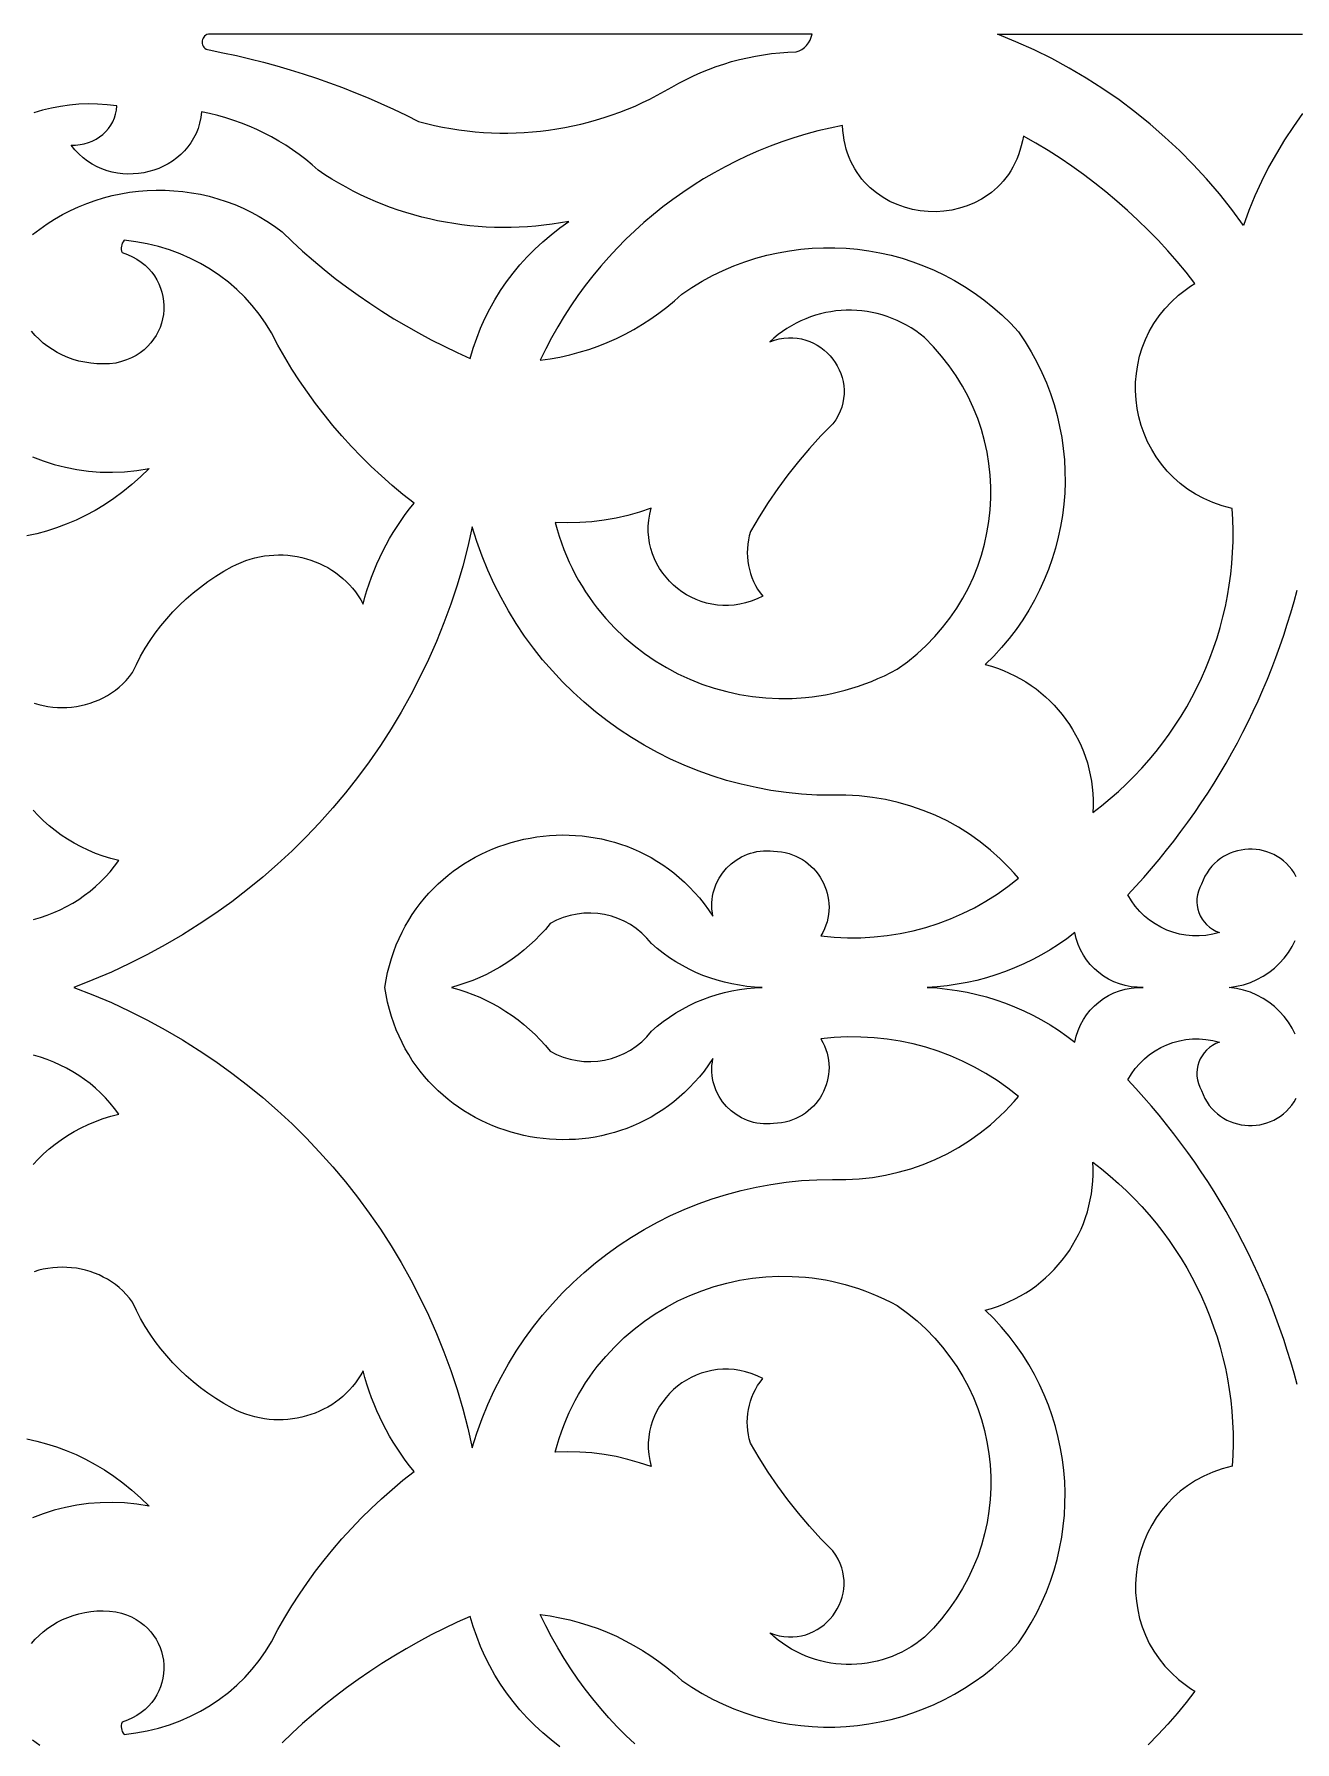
# Model space of a CAD drawing. Extents: x -350 to 350, y -250 to 250.
# Drawn here: x -193.1 to -140.2, y -181.7 to -110 of the extents above; entities that cross this region are included whole.
import ezdxf

# ---------------------------------------------------------------- set-up
doc = ezdxf.new("R2010")
doc.units = 0
doc.layers.add('BITMAP_LAYER', color=18, linetype='CONTINUOUS')

msp = doc.modelspace()

# ---------------------------------------------------------------- linework, layer by layer
at = {"layer": 'BITMAP_LAYER'}
for points in [[(-185.834, -110), (-185.895, -110.017), (-185.948, -110.045), (-185.994, -110.081), (-186.031, -110.124), (-186.061, -110.172), (-186.082, -110.225), (-186.094, -110.281), (-186.098, -110.338), (-186.093, -110.394), (-186.079, -110.449), (-186.056, -110.501), (-186.023, -110.549), (-185.982, -110.59), (-185.931, -110.624), (-185.87, -110.649), (-185.799, -110.664), (-185.227, -110.778), (-184.658, -110.901), (-184.091, -111.034), (-183.527, -111.177), (-182.966, -111.331), (-182.408, -111.494), (-181.853, -111.667), (-181.301, -111.85), (-180.752, -112.043), (-180.208, -112.245), (-179.666, -112.457), (-179.129, -112.679), (-178.596, -112.91), (-178.066, -113.151), (-177.541, -113.402), (-177.02, -113.662), (-176.683, -113.75), (-176.344, -113.83), (-176.004, -113.9), (-175.663, -113.962), (-175.321, -114.016), (-174.979, -114.06), (-174.636, -114.096), (-174.292, -114.123), (-173.949, -114.141), (-173.606, -114.151), (-173.262, -114.152), (-172.92, -114.145), (-172.577, -114.129), (-172.236, -114.104), (-171.895, -114.071), (-171.555, -114.029), (-171.216, -113.979), (-170.879, -113.921), (-170.543, -113.854), (-170.209, -113.778), (-169.877, -113.694), (-169.546, -113.602), (-169.218, -113.501), (-168.892, -113.392), (-168.569, -113.275), (-168.248, -113.15), (-167.93, -113.016), (-167.615, -112.874), (-167.304, -112.724), (-166.995, -112.565), (-166.69, -112.399), (-166.389, -112.224), (-166.089, -112.055), (-165.785, -111.897), (-165.476, -111.748), (-165.163, -111.609), (-164.846, -111.48), (-164.525, -111.361), (-164.201, -111.253), (-163.874, -111.154), (-163.544, -111.066), (-163.211, -110.988), (-162.876, -110.92), (-162.538, -110.863), (-162.199, -110.817), (-161.858, -110.781), (-161.515, -110.756), (-161.171, -110.741), (-161.044, -110.698), (-160.927, -110.637), (-160.82, -110.56), (-160.726, -110.47), (-160.646, -110.367), (-160.58, -110.254), (-160.532, -110.132), (-160.501, -110.002)], [(-148.719, -142.663), (-148.348, -142.378), (-147.988, -142.081), (-147.639, -141.775), (-147.301, -141.459), (-146.974, -141.134), (-146.658, -140.8), (-146.354, -140.456), (-146.061, -140.105), (-145.78, -139.745), (-145.511, -139.377), (-145.254, -139.002), (-145.008, -138.619), (-144.776, -138.229), (-144.555, -137.833), (-144.347, -137.43), (-144.152, -137.021), (-143.97, -136.607), (-143.8, -136.186), (-143.644, -135.761), (-143.501, -135.331), (-143.371, -134.896), (-143.255, -134.457), (-143.152, -134.015), (-143.063, -133.568), (-142.988, -133.118), (-142.928, -132.665), (-142.881, -132.21), (-142.849, -131.751), (-142.831, -131.291), (-142.828, -130.829), (-142.84, -130.366), (-142.866, -129.901), (-143.077, -129.849), (-143.283, -129.79), (-143.483, -129.725), (-143.679, -129.652), (-144.053, -129.488), (-144.405, -129.3), (-144.736, -129.089), (-145.045, -128.856), (-145.331, -128.604), (-145.594, -128.333), (-145.834, -128.046), (-146.051, -127.744), (-146.245, -127.429), (-146.415, -127.101), (-146.561, -126.763), (-146.683, -126.417), (-146.78, -126.063), (-146.852, -125.703), (-146.899, -125.34), (-146.921, -124.974), (-146.918, -124.607), (-146.888, -124.24), (-146.833, -123.876), (-146.751, -123.516), (-146.642, -123.161), (-146.507, -122.813), (-146.345, -122.473), (-146.155, -122.143), (-145.937, -121.825), (-145.692, -121.52), (-145.419, -121.23), (-145.117, -120.957), (-144.955, -120.826), (-144.786, -120.701), (-144.61, -120.58), (-144.427, -120.464), (-144.798, -119.994), (-145.18, -119.535), (-145.574, -119.086), (-145.979, -118.647), (-146.395, -118.219), (-146.822, -117.802), (-147.259, -117.396), (-147.707, -117.002), (-148.165, -116.619), (-148.632, -116.248), (-149.109, -115.888), (-149.596, -115.541), (-150.092, -115.206), (-150.596, -114.883), (-151.109, -114.573), (-151.631, -114.276), (-151.67, -114.483), (-151.718, -114.683), (-151.774, -114.876), (-151.837, -115.061), (-151.908, -115.24), (-151.986, -115.412), (-152.071, -115.576), (-152.163, -115.733), (-152.261, -115.884), (-152.365, -116.027), (-152.475, -116.164), (-152.591, -116.293), (-152.712, -116.416), (-152.838, -116.531), (-152.968, -116.64), (-153.103, -116.742), (-153.385, -116.924), (-153.681, -117.08), (-153.989, -117.208), (-154.307, -117.309), (-154.632, -117.383), (-154.962, -117.43), (-155.296, -117.45), (-155.63, -117.444), (-155.962, -117.411), (-156.29, -117.352), (-156.613, -117.266), (-156.927, -117.155), (-157.231, -117.018), (-157.521, -116.854), (-157.797, -116.665), (-158.055, -116.451), (-158.177, -116.334), (-158.293, -116.211), (-158.404, -116.081), (-158.51, -115.946), (-158.609, -115.804), (-158.702, -115.655), (-158.789, -115.501), (-158.868, -115.34), (-158.941, -115.173), (-159.005, -115), (-159.063, -114.82), (-159.112, -114.634), (-159.153, -114.443), (-159.185, -114.245), (-159.208, -114.041), (-159.223, -113.831), (-159.743, -113.94), (-160.257, -114.064), (-160.767, -114.203), (-161.27, -114.356), (-161.767, -114.523), (-162.258, -114.705), (-162.742, -114.9), (-163.22, -115.11), (-163.69, -115.332), (-164.152, -115.568), (-164.607, -115.817), (-165.054, -116.078), (-165.493, -116.352), (-165.923, -116.639), (-166.345, -116.938), (-166.757, -117.249), (-167.16, -117.571), (-167.554, -117.905), (-167.938, -118.251), (-168.311, -118.607), (-168.674, -118.975), (-169.027, -119.353), (-169.369, -119.742), (-169.699, -120.141), (-170.018, -120.551), (-170.326, -120.97), (-170.621, -121.399), (-170.904, -121.837), (-171.175, -122.285), (-171.432, -122.742), (-171.677, -123.207), (-171.909, -123.682), (-171.492, -123.623), (-171.08, -123.548), (-170.672, -123.456), (-170.269, -123.349), (-169.871, -123.227), (-169.479, -123.089), (-169.092, -122.936), (-168.713, -122.768), (-168.34, -122.585), (-167.975, -122.388), (-167.618, -122.176), (-167.269, -121.95), (-166.928, -121.71), (-166.598, -121.457), (-166.276, -121.19), (-165.965, -120.91), (-165.545, -120.629), (-165.116, -120.37), (-164.679, -120.133), (-164.234, -119.918), (-163.783, -119.725), (-163.325, -119.554), (-162.863, -119.405), (-162.396, -119.277), (-161.926, -119.171), (-161.452, -119.087), (-160.977, -119.024), (-160.5, -118.982), (-160.022, -118.961), (-159.544, -118.962), (-159.068, -118.984), (-158.593, -119.026), (-158.12, -119.09), (-157.651, -119.174), (-157.185, -119.279), (-156.724, -119.405), (-156.269, -119.551), (-155.82, -119.718), (-155.377, -119.905), (-154.942, -120.113), (-154.516, -120.341), (-154.099, -120.588), (-153.692, -120.856), (-153.295, -121.144), (-152.91, -121.452), (-152.537, -121.779), (-152.177, -122.127), (-151.831, -122.494), (-151.555, -122.907), (-151.3, -123.329), (-151.066, -123.758), (-150.854, -124.195), (-150.663, -124.638), (-150.492, -125.086), (-150.343, -125.54), (-150.215, -125.997), (-150.107, -126.459), (-150.021, -126.923), (-149.955, -127.389), (-149.909, -127.857), (-149.884, -128.326), (-149.88, -128.794), (-149.896, -129.263), (-149.933, -129.729), (-149.99, -130.194), (-150.067, -130.656), (-150.164, -131.115), (-150.281, -131.57), (-150.418, -132.02), (-150.576, -132.464), (-150.753, -132.902), (-150.95, -133.334), (-151.166, -133.757), (-151.403, -134.173), (-151.658, -134.579), (-151.934, -134.976), (-152.229, -135.363), (-152.543, -135.739), (-152.877, -136.102), (-153.229, -136.454), (-152.968, -136.527), (-152.713, -136.612), (-152.463, -136.707), (-152.22, -136.811), (-151.983, -136.926), (-151.752, -137.051), (-151.528, -137.184), (-151.31, -137.327), (-151.1, -137.478), (-150.897, -137.637), (-150.702, -137.805), (-150.514, -137.98), (-150.335, -138.163), (-150.163, -138.353), (-150, -138.55), (-149.846, -138.753), (-149.7, -138.963), (-149.563, -139.179), (-149.436, -139.4), (-149.318, -139.627), (-149.21, -139.859), (-149.111, -140.096), (-149.023, -140.337), (-148.945, -140.583), (-148.878, -140.832), (-148.821, -141.085), (-148.775, -141.341), (-148.741, -141.601), (-148.718, -141.863), (-148.706, -142.128), (-148.707, -142.395)], [(-162.274, -122.91), (-162.075, -122.84), (-161.878, -122.789), (-161.684, -122.756), (-161.492, -122.741), (-161.304, -122.741), (-161.12, -122.758), (-160.941, -122.79), (-160.767, -122.836), (-160.599, -122.895), (-160.437, -122.968), (-160.282, -123.053), (-160.135, -123.149), (-159.996, -123.256), (-159.865, -123.372), (-159.744, -123.498), (-159.632, -123.633), (-159.531, -123.775), (-159.44, -123.925), (-159.361, -124.08), (-159.294, -124.242), (-159.239, -124.408), (-159.198, -124.578), (-159.17, -124.752), (-159.157, -124.929), (-159.158, -125.107), (-159.174, -125.287), (-159.207, -125.467), (-159.256, -125.647), (-159.322, -125.826), (-159.405, -126.003), (-159.507, -126.178), (-159.627, -126.35), (-160.129, -126.861), (-160.611, -127.388), (-161.074, -127.931), (-161.517, -128.49), (-161.94, -129.064), (-162.342, -129.653), (-162.724, -130.256), (-163.084, -130.873), (-163.134, -131.048), (-163.172, -131.226), (-163.199, -131.404), (-163.215, -131.582), (-163.22, -131.761), (-163.214, -131.939), (-163.197, -132.116), (-163.169, -132.292), (-163.131, -132.466), (-163.082, -132.637), (-163.023, -132.805), (-162.953, -132.97), (-162.873, -133.131), (-162.783, -133.287), (-162.683, -133.439), (-162.572, -133.585), (-162.81, -133.7), (-163.049, -133.794), (-163.289, -133.869), (-163.528, -133.923), (-163.768, -133.959), (-164.005, -133.976), (-164.241, -133.976), (-164.474, -133.958), (-164.703, -133.923), (-164.927, -133.873), (-165.147, -133.807), (-165.36, -133.726), (-165.567, -133.631), (-165.767, -133.522), (-165.959, -133.4), (-166.141, -133.265), (-166.314, -133.119), (-166.477, -132.961), (-166.629, -132.792), (-166.768, -132.613), (-166.896, -132.425), (-167.009, -132.228), (-167.109, -132.022), (-167.194, -131.808), (-167.264, -131.587), (-167.317, -131.36), (-167.353, -131.126), (-167.371, -130.887), (-167.371, -130.643), (-167.351, -130.395), (-167.311, -130.143), (-167.251, -129.888), (-167.736, -130.054), (-168.229, -130.194), (-168.727, -130.309), (-169.231, -130.398), (-169.739, -130.461), (-170.249, -130.498), (-170.761, -130.508), (-171.275, -130.492), (-171.196, -130.782), (-171.11, -131.066), (-171.016, -131.346), (-170.914, -131.621), (-170.805, -131.89), (-170.689, -132.155), (-170.565, -132.415), (-170.435, -132.67), (-170.298, -132.92), (-170.154, -133.164), (-170.004, -133.403), (-169.847, -133.636), (-169.684, -133.864), (-169.515, -134.087), (-169.16, -134.515), (-168.783, -134.92), (-168.385, -135.302), (-167.967, -135.66), (-167.532, -135.993), (-167.079, -136.301), (-166.61, -136.583), (-166.127, -136.839), (-165.63, -137.068), (-165.122, -137.27), (-164.603, -137.444), (-164.075, -137.59), (-163.538, -137.706), (-162.995, -137.793), (-162.446, -137.85), (-161.893, -137.877), (-161.337, -137.872), (-160.779, -137.835), (-160.499, -137.805), (-160.22, -137.767), (-159.941, -137.72), (-159.663, -137.665), (-159.384, -137.602), (-159.107, -137.53), (-158.83, -137.45), (-158.555, -137.362), (-158.28, -137.265), (-158.007, -137.159), (-157.735, -137.044), (-157.465, -136.921), (-157.197, -136.788), (-156.93, -136.647), (-156.498, -136.334), (-156.091, -136.002), (-155.709, -135.651), (-155.351, -135.283), (-155.018, -134.9), (-154.71, -134.502), (-154.427, -134.09), (-154.169, -133.666), (-153.937, -133.23), (-153.73, -132.785), (-153.548, -132.33), (-153.392, -131.867), (-153.262, -131.398), (-153.157, -130.923), (-153.078, -130.444), (-153.025, -129.962), (-152.998, -129.477), (-152.997, -128.992), (-153.023, -128.506), (-153.075, -128.022), (-153.153, -127.541), (-153.257, -127.063), (-153.389, -126.59), (-153.546, -126.123), (-153.731, -125.663), (-153.943, -125.211), (-154.181, -124.768), (-154.447, -124.336), (-154.739, -123.916), (-155.06, -123.508), (-155.407, -123.115), (-155.782, -122.736), (-155.961, -122.591), (-156.146, -122.456), (-156.336, -122.33), (-156.529, -122.215), (-156.727, -122.109), (-156.928, -122.013), (-157.133, -121.926), (-157.34, -121.85), (-157.55, -121.783), (-157.762, -121.725), (-157.976, -121.678), (-158.192, -121.64), (-158.408, -121.612), (-158.626, -121.594), (-158.844, -121.585), (-159.062, -121.586), (-159.279, -121.597), (-159.496, -121.617), (-159.713, -121.647), (-159.927, -121.687), (-160.14, -121.736), (-160.352, -121.795), (-160.56, -121.863), (-160.766, -121.941), (-160.969, -122.029), (-161.169, -122.126), (-161.365, -122.233), (-161.556, -122.349), (-161.743, -122.475), (-161.926, -122.61), (-162.103, -122.755)], [(-191.484, -150), (-190.689, -150.309), (-189.909, -150.642), (-189.142, -150.998), (-188.389, -151.377), (-187.651, -151.778), (-186.928, -152.201), (-186.221, -152.645), (-185.529, -153.11), (-184.854, -153.596), (-184.195, -154.101), (-183.554, -154.626), (-182.93, -155.17), (-182.324, -155.733), (-181.736, -156.313), (-181.167, -156.911), (-180.618, -157.527), (-180.087, -158.159), (-179.577, -158.807), (-179.087, -159.471), (-178.618, -160.15), (-178.17, -160.844), (-177.744, -161.552), (-177.34, -162.275), (-176.958, -163.01), (-176.599, -163.759), (-176.263, -164.52), (-175.951, -165.293), (-175.663, -166.078), (-175.399, -166.874), (-175.161, -167.68), (-174.947, -168.497), (-174.759, -169.323), (-174.565, -168.703), (-174.347, -168.096), (-174.105, -167.502), (-173.841, -166.921), (-173.554, -166.355), (-173.245, -165.803), (-172.915, -165.266), (-172.565, -164.744), (-172.195, -164.238), (-171.806, -163.749), (-171.398, -163.277), (-170.972, -162.821), (-170.529, -162.384), (-170.069, -161.965), (-169.593, -161.564), (-169.102, -161.183), (-168.595, -160.821), (-168.075, -160.479), (-167.541, -160.158), (-166.993, -159.857), (-166.434, -159.579), (-165.863, -159.322), (-165.28, -159.087), (-164.687, -158.875), (-164.084, -158.687), (-163.472, -158.522), (-162.852, -158.382), (-162.223, -158.266), (-161.587, -158.175), (-160.944, -158.11), (-160.294, -158.071), (-159.64, -158.059), (-159.358, -158.065), (-159.078, -158.062), (-158.52, -158.033), (-157.968, -157.973), (-157.422, -157.882), (-156.884, -157.76), (-156.355, -157.609), (-155.836, -157.428), (-155.329, -157.219), (-154.835, -156.982), (-154.354, -156.717), (-153.889, -156.425), (-153.441, -156.106), (-153.01, -155.762), (-152.598, -155.392), (-152.399, -155.197), (-152.206, -154.997), (-152.018, -154.791), (-151.836, -154.578), (-152.276, -154.232), (-152.732, -153.911), (-153.202, -153.615), (-153.685, -153.344), (-154.181, -153.098), (-154.687, -152.878), (-155.203, -152.684), (-155.728, -152.516), (-156.262, -152.375), (-156.802, -152.261), (-157.347, -152.175), (-157.898, -152.116), (-158.452, -152.084), (-159.009, -152.081), (-159.568, -152.107), (-160.127, -152.161), (-160.046, -152.307), (-159.976, -152.455), (-159.917, -152.605), (-159.87, -152.756), (-159.834, -152.908), (-159.808, -153.06), (-159.793, -153.212), (-159.788, -153.363), (-159.793, -153.514), (-159.808, -153.663), (-159.832, -153.81), (-159.865, -153.955), (-159.908, -154.097), (-159.959, -154.237), (-160.019, -154.372), (-160.088, -154.504), (-160.164, -154.631), (-160.248, -154.753), (-160.34, -154.87), (-160.439, -154.981), (-160.545, -155.087), (-160.658, -155.185), (-160.777, -155.277), (-160.903, -155.361), (-161.035, -155.437), (-161.174, -155.505), (-161.317, -155.564), (-161.466, -155.614), (-161.621, -155.654), (-161.78, -155.685), (-161.944, -155.705), (-162.112, -155.714), (-162.258, -155.727), (-162.402, -155.732), (-162.544, -155.728), (-162.684, -155.716), (-162.821, -155.695), (-162.955, -155.666), (-163.087, -155.63), (-163.215, -155.586), (-163.46, -155.477), (-163.689, -155.342), (-163.9, -155.182), (-164.09, -155), (-164.259, -154.798), (-164.404, -154.577), (-164.523, -154.341), (-164.614, -154.09), (-164.648, -153.961), (-164.675, -153.828), (-164.694, -153.693), (-164.704, -153.556), (-164.706, -153.417), (-164.699, -153.276), (-164.684, -153.134), (-164.659, -152.991), (-164.841, -153.256), (-165.03, -153.51), (-165.225, -153.753), (-165.428, -153.985), (-165.637, -154.205), (-165.852, -154.415), (-166.073, -154.614), (-166.299, -154.801), (-166.531, -154.978), (-166.767, -155.144), (-167.008, -155.3), (-167.253, -155.445), (-167.503, -155.579), (-167.756, -155.703), (-168.012, -155.816), (-168.271, -155.919), (-168.534, -156.012), (-168.798, -156.094), (-169.065, -156.166), (-169.334, -156.229), (-169.604, -156.281), (-169.875, -156.323), (-170.148, -156.356), (-170.421, -156.378), (-170.695, -156.391), (-170.968, -156.394), (-171.242, -156.388), (-171.514, -156.372), (-171.786, -156.346), (-172.057, -156.311), (-172.327, -156.267), (-172.594, -156.213), (-172.86, -156.15), (-173.123, -156.079), (-173.384, -155.998), (-173.641, -155.908), (-173.896, -155.809), (-174.146, -155.701), (-174.393, -155.584), (-174.636, -155.459), (-174.874, -155.325), (-175.108, -155.182), (-175.337, -155.031), (-175.56, -154.871), (-175.777, -154.703), (-175.989, -154.526), (-176.194, -154.342), (-176.393, -154.149), (-176.584, -153.948), (-176.769, -153.738), (-176.946, -153.521), (-177.116, -153.296), (-177.277, -153.063), (-177.43, -152.822), (-177.574, -152.574), (-177.709, -152.318), (-177.835, -152.054), (-177.952, -151.783), (-178.058, -151.504), (-178.155, -151.218), (-178.241, -150.924), (-178.316, -150.623), (-178.38, -150.315), (-178.432, -150), (-178.38, -149.685), (-178.316, -149.377), (-178.241, -149.076), (-178.155, -148.782), (-178.058, -148.496), (-177.952, -148.217), (-177.835, -147.946), (-177.709, -147.682), (-177.574, -147.426), (-177.43, -147.178), (-177.277, -146.937), (-177.116, -146.704), (-176.946, -146.479), (-176.769, -146.262), (-176.584, -146.052), (-176.393, -145.851), (-176.194, -145.658), (-175.989, -145.474), (-175.777, -145.297), (-175.56, -145.129), (-175.337, -144.969), (-175.108, -144.818), (-174.874, -144.675), (-174.636, -144.541), (-174.393, -144.416), (-174.146, -144.299), (-173.896, -144.191), (-173.641, -144.092), (-173.384, -144.002), (-173.123, -143.921), (-172.86, -143.85), (-172.594, -143.787), (-172.327, -143.733), (-172.057, -143.689), (-171.786, -143.654), (-171.514, -143.628), (-171.242, -143.612), (-170.968, -143.606), (-170.695, -143.609), (-170.421, -143.622), (-170.148, -143.644), (-169.875, -143.677), (-169.604, -143.719), (-169.334, -143.771), (-169.065, -143.834), (-168.798, -143.906), (-168.534, -143.988), (-168.271, -144.081), (-168.012, -144.184), (-167.756, -144.297), (-167.503, -144.421), (-167.253, -144.555), (-167.008, -144.7), (-166.767, -144.856), (-166.531, -145.022), (-166.299, -145.199), (-166.073, -145.386), (-165.852, -145.585), (-165.637, -145.795), (-165.428, -146.015), (-165.225, -146.247), (-165.03, -146.49), (-164.841, -146.744), (-164.659, -147.009), (-164.684, -146.866), (-164.699, -146.724), (-164.706, -146.583), (-164.704, -146.444), (-164.694, -146.307), (-164.675, -146.172), (-164.648, -146.039), (-164.614, -145.91), (-164.523, -145.659), (-164.404, -145.423), (-164.259, -145.202), (-164.09, -145), (-163.9, -144.818), (-163.689, -144.658), (-163.46, -144.523), (-163.215, -144.414), (-163.087, -144.37), (-162.955, -144.334), (-162.821, -144.305), (-162.684, -144.284), (-162.544, -144.272), (-162.402, -144.268), (-162.258, -144.273), (-162.112, -144.286), (-161.944, -144.295), (-161.78, -144.315), (-161.621, -144.346), (-161.466, -144.386), (-161.317, -144.436), (-161.174, -144.495), (-161.035, -144.563), (-160.903, -144.639), (-160.777, -144.723), (-160.658, -144.815), (-160.545, -144.913), (-160.439, -145.019), (-160.34, -145.13), (-160.248, -145.247), (-160.164, -145.369), (-160.088, -145.496), (-160.019, -145.628), (-159.959, -145.763), (-159.908, -145.903), (-159.865, -146.045), (-159.832, -146.19), (-159.808, -146.337), (-159.793, -146.486), (-159.788, -146.637), (-159.793, -146.788), (-159.808, -146.94), (-159.834, -147.092), (-159.87, -147.244), (-159.917, -147.395), (-159.976, -147.545), (-160.046, -147.693), (-160.127, -147.839), (-159.568, -147.893), (-159.009, -147.919), (-158.452, -147.916), (-157.898, -147.884), (-157.347, -147.825), (-156.802, -147.739), (-156.262, -147.625), (-155.728, -147.484), (-155.203, -147.316), (-154.687, -147.122), (-154.181, -146.902), (-153.685, -146.656), (-153.202, -146.385), (-152.732, -146.089), (-152.276, -145.768), (-151.836, -145.422), (-152.018, -145.209), (-152.206, -145.003), (-152.598, -144.608), (-153.01, -144.238), (-153.441, -143.894), (-153.889, -143.575), (-154.354, -143.283), (-154.835, -143.018), (-155.329, -142.781), (-155.836, -142.572), (-156.355, -142.391), (-156.884, -142.24), (-157.422, -142.118), (-157.968, -142.027), (-158.52, -141.967), (-158.798, -141.948), (-159.078, -141.938), (-159.358, -141.935), (-159.64, -141.941), (-160.294, -141.929), (-160.944, -141.89), (-161.587, -141.825), (-162.223, -141.734), (-162.852, -141.618), (-163.472, -141.478), (-164.084, -141.313), (-164.687, -141.125), (-165.28, -140.913), (-165.863, -140.678), (-166.434, -140.421), (-166.993, -140.143), (-167.541, -139.842), (-168.075, -139.521), (-168.595, -139.179), (-169.102, -138.817), (-169.593, -138.436), (-170.069, -138.035), (-170.529, -137.616), (-170.972, -137.179), (-171.398, -136.723), (-171.806, -136.251), (-172.195, -135.762), (-172.565, -135.256), (-172.915, -134.734), (-173.245, -134.197), (-173.554, -133.645), (-173.841, -133.079), (-174.105, -132.498), (-174.347, -131.904), (-174.565, -131.297), (-174.759, -130.677), (-174.947, -131.503), (-175.161, -132.32), (-175.399, -133.126), (-175.663, -133.922), (-175.951, -134.707), (-176.263, -135.48), (-176.599, -136.241), (-176.958, -136.99), (-177.34, -137.725), (-177.744, -138.448), (-178.17, -139.156), (-178.618, -139.85), (-179.087, -140.529), (-179.577, -141.193), (-180.087, -141.841), (-180.618, -142.473), (-181.167, -143.089), (-181.736, -143.687), (-182.324, -144.267), (-182.93, -144.83), (-183.554, -145.374), (-184.195, -145.899), (-184.854, -146.404), (-185.529, -146.89), (-186.221, -147.355), (-186.928, -147.799), (-187.651, -148.222), (-188.389, -148.623), (-189.142, -149.002), (-189.909, -149.358), (-190.689, -149.691)], [(-175.633, -150), (-175.328, -150.086), (-175.029, -150.184), (-174.734, -150.294), (-174.445, -150.414), (-174.16, -150.546), (-173.882, -150.689), (-173.61, -150.843), (-173.345, -151.007), (-173.086, -151.181), (-172.834, -151.366), (-172.59, -151.56), (-172.353, -151.765), (-172.125, -151.978), (-171.905, -152.201), (-171.693, -152.434), (-171.491, -152.675), (-171.219, -152.815), (-170.939, -152.929), (-170.654, -153.015), (-170.364, -153.074), (-170.073, -153.107), (-169.781, -153.115), (-169.491, -153.096), (-169.204, -153.053), (-168.922, -152.984), (-168.647, -152.891), (-168.38, -152.774), (-168.124, -152.633), (-167.88, -152.468), (-167.649, -152.28), (-167.435, -152.069), (-167.238, -151.836), (-166.994, -151.628), (-166.742, -151.43), (-166.482, -151.245), (-166.215, -151.072), (-165.941, -150.911), (-165.66, -150.763), (-165.374, -150.627), (-165.081, -150.504), (-164.784, -150.394), (-164.481, -150.297), (-164.175, -150.213), (-163.864, -150.143), (-163.55, -150.086), (-163.233, -150.043), (-162.913, -150.015), (-162.591, -150), (-162.913, -149.985), (-163.233, -149.957), (-163.55, -149.914), (-163.864, -149.857), (-164.175, -149.787), (-164.481, -149.703), (-164.784, -149.606), (-165.081, -149.496), (-165.374, -149.373), (-165.66, -149.237), (-165.941, -149.089), (-166.215, -148.928), (-166.482, -148.755), (-166.742, -148.57), (-166.994, -148.372), (-167.238, -148.164), (-167.435, -147.931), (-167.649, -147.72), (-167.88, -147.532), (-168.124, -147.367), (-168.38, -147.226), (-168.647, -147.109), (-168.922, -147.016), (-169.204, -146.947), (-169.491, -146.904), (-169.781, -146.885), (-170.073, -146.893), (-170.364, -146.926), (-170.654, -146.985), (-170.939, -147.071), (-171.219, -147.185), (-171.491, -147.325), (-171.693, -147.566), (-171.905, -147.799), (-172.125, -148.022), (-172.353, -148.235), (-172.59, -148.44), (-172.834, -148.634), (-173.086, -148.819), (-173.345, -148.993), (-173.61, -149.157), (-173.882, -149.311), (-174.16, -149.454), (-174.445, -149.586), (-174.734, -149.706), (-175.029, -149.816), (-175.328, -149.914)], [(-155.666, -150), (-155.244, -150.026), (-154.825, -150.069), (-154.408, -150.128), (-153.995, -150.203), (-153.586, -150.294), (-153.181, -150.4), (-152.78, -150.523), (-152.385, -150.66), (-151.996, -150.813), (-151.612, -150.981), (-151.235, -151.164), (-150.866, -151.362), (-150.504, -151.574), (-150.149, -151.801), (-149.804, -152.043), (-149.467, -152.298), (-149.409, -152.046), (-149.33, -151.805), (-149.231, -151.574), (-149.111, -151.355), (-148.974, -151.149), (-148.82, -150.957), (-148.649, -150.779), (-148.464, -150.617), (-148.266, -150.472), (-148.055, -150.344), (-147.833, -150.235), (-147.601, -150.146), (-147.36, -150.076), (-147.111, -150.028), (-146.856, -150.003), (-146.596, -150), (-146.856, -149.997), (-147.111, -149.972), (-147.36, -149.924), (-147.601, -149.854), (-147.833, -149.765), (-148.055, -149.656), (-148.266, -149.528), (-148.464, -149.383), (-148.649, -149.221), (-148.82, -149.043), (-148.974, -148.851), (-149.111, -148.645), (-149.231, -148.426), (-149.33, -148.195), (-149.409, -147.954), (-149.467, -147.702), (-149.804, -147.957), (-150.149, -148.199), (-150.504, -148.426), (-150.866, -148.638), (-151.235, -148.836), (-151.612, -149.019), (-151.996, -149.187), (-152.385, -149.34), (-152.78, -149.477), (-153.181, -149.6), (-153.586, -149.706), (-153.995, -149.797), (-154.408, -149.872), (-154.825, -149.931), (-155.244, -149.974)], [(-162.274, -177.09), (-162.075, -177.16), (-161.878, -177.211), (-161.684, -177.244), (-161.492, -177.259), (-161.304, -177.259), (-161.12, -177.242), (-160.941, -177.21), (-160.767, -177.164), (-160.599, -177.105), (-160.437, -177.032), (-160.282, -176.947), (-160.135, -176.851), (-159.996, -176.744), (-159.865, -176.628), (-159.744, -176.502), (-159.632, -176.367), (-159.531, -176.225), (-159.44, -176.075), (-159.361, -175.92), (-159.294, -175.758), (-159.239, -175.592), (-159.198, -175.422), (-159.17, -175.248), (-159.157, -175.071), (-159.158, -174.893), (-159.174, -174.713), (-159.207, -174.533), (-159.256, -174.353), (-159.322, -174.174), (-159.405, -173.997), (-159.507, -173.822), (-159.627, -173.65), (-160.129, -173.139), (-160.611, -172.612), (-161.074, -172.069), (-161.517, -171.51), (-161.94, -170.936), (-162.342, -170.347), (-162.724, -169.744), (-163.084, -169.127), (-163.134, -168.952), (-163.172, -168.774), (-163.199, -168.596), (-163.215, -168.418), (-163.22, -168.239), (-163.214, -168.061), (-163.197, -167.884), (-163.169, -167.708), (-163.131, -167.534), (-163.082, -167.363), (-163.023, -167.195), (-162.953, -167.03), (-162.873, -166.869), (-162.783, -166.713), (-162.683, -166.561), (-162.572, -166.415), (-162.81, -166.3), (-163.049, -166.206), (-163.289, -166.131), (-163.528, -166.077), (-163.768, -166.041), (-164.005, -166.024), (-164.241, -166.024), (-164.474, -166.042), (-164.703, -166.077), (-164.927, -166.127), (-165.147, -166.193), (-165.36, -166.274), (-165.567, -166.369), (-165.767, -166.478), (-165.959, -166.6), (-166.141, -166.735), (-166.314, -166.881), (-166.477, -167.039), (-166.629, -167.208), (-166.768, -167.387), (-166.896, -167.575), (-167.009, -167.772), (-167.109, -167.978), (-167.194, -168.192), (-167.264, -168.413), (-167.317, -168.64), (-167.353, -168.874), (-167.371, -169.113), (-167.371, -169.357), (-167.351, -169.605), (-167.311, -169.857), (-167.251, -170.112), (-167.736, -169.946), (-168.229, -169.806), (-168.727, -169.691), (-169.231, -169.602), (-169.739, -169.539), (-170.249, -169.502), (-170.761, -169.492), (-171.275, -169.508), (-171.196, -169.218), (-171.11, -168.934), (-171.016, -168.654), (-170.914, -168.379), (-170.805, -168.11), (-170.689, -167.845), (-170.565, -167.585), (-170.435, -167.33), (-170.298, -167.08), (-170.154, -166.836), (-170.004, -166.597), (-169.847, -166.364), (-169.684, -166.136), (-169.515, -165.913), (-169.16, -165.485), (-168.783, -165.08), (-168.385, -164.698), (-167.967, -164.34), (-167.532, -164.007), (-167.079, -163.699), (-166.61, -163.417), (-166.127, -163.161), (-165.63, -162.932), (-165.122, -162.73), (-164.603, -162.556), (-164.075, -162.41), (-163.538, -162.294), (-162.995, -162.207), (-162.446, -162.15), (-161.893, -162.123), (-161.337, -162.128), (-160.779, -162.165), (-160.499, -162.195), (-160.22, -162.233), (-159.941, -162.28), (-159.663, -162.335), (-159.384, -162.398), (-159.107, -162.47), (-158.83, -162.55), (-158.555, -162.638), (-158.28, -162.735), (-158.007, -162.841), (-157.735, -162.956), (-157.465, -163.079), (-157.197, -163.212), (-156.93, -163.353), (-156.498, -163.666), (-156.091, -163.998), (-155.709, -164.349), (-155.351, -164.717), (-155.018, -165.1), (-154.71, -165.498), (-154.427, -165.91), (-154.169, -166.334), (-153.937, -166.77), (-153.73, -167.215), (-153.548, -167.67), (-153.392, -168.133), (-153.262, -168.602), (-153.157, -169.077), (-153.078, -169.556), (-153.025, -170.038), (-152.998, -170.523), (-152.997, -171.008), (-153.023, -171.494), (-153.075, -171.978), (-153.153, -172.459), (-153.257, -172.937), (-153.389, -173.41), (-153.546, -173.877), (-153.731, -174.337), (-153.943, -174.789), (-154.181, -175.232), (-154.447, -175.664), (-154.739, -176.084), (-155.06, -176.492), (-155.407, -176.885), (-155.782, -177.264), (-155.961, -177.409), (-156.146, -177.544), (-156.336, -177.67), (-156.529, -177.785), (-156.727, -177.891), (-156.928, -177.987), (-157.133, -178.074), (-157.34, -178.15), (-157.55, -178.217), (-157.762, -178.275), (-157.976, -178.322), (-158.192, -178.36), (-158.408, -178.388), (-158.626, -178.406), (-158.844, -178.415), (-159.062, -178.414), (-159.279, -178.403), (-159.496, -178.383), (-159.713, -178.353), (-159.927, -178.313), (-160.14, -178.264), (-160.352, -178.205), (-160.56, -178.137), (-160.766, -178.059), (-160.969, -177.971), (-161.169, -177.874), (-161.365, -177.767), (-161.556, -177.651), (-161.743, -177.525), (-161.926, -177.39), (-162.103, -177.245)]]:
    msp.add_lwpolyline(points, close=True, dxfattribs=at)
for points in [[(-139.909, -113.335), (-140.299, -113.877), (-140.667, -114.433), (-141.013, -115.002), (-141.335, -115.584), (-141.635, -116.179), (-141.911, -116.784), (-142.163, -117.4), (-142.391, -118.026), (-142.884, -117.356), (-143.4, -116.706), (-143.939, -116.076), (-144.5, -115.468), (-145.083, -114.881), (-145.686, -114.316), (-146.31, -113.774), (-146.953, -113.256), (-147.614, -112.76), (-148.294, -112.29), (-148.991, -111.843), (-149.705, -111.422), (-150.435, -111.027), (-151.18, -110.658), (-151.94, -110.316), (-152.715, -110.001), (-139.909, -110.001)], [(-193.215, -118.414), (-192.915, -118.179), (-192.606, -117.96), (-192.288, -117.757), (-191.962, -117.569), (-191.629, -117.397), (-191.289, -117.241), (-190.942, -117.1), (-190.591, -116.975), (-190.234, -116.866), (-189.873, -116.773), (-189.508, -116.696), (-189.14, -116.634), (-188.77, -116.589), (-188.399, -116.56), (-188.026, -116.546), (-187.653, -116.549), (-187.28, -116.568), (-186.908, -116.603), (-186.538, -116.654), (-186.169, -116.721), (-185.804, -116.805), (-185.441, -116.905), (-185.083, -117.021), (-184.73, -117.154), (-184.382, -117.303), (-184.04, -117.468), (-183.704, -117.65), (-183.376, -117.849), (-183.056, -118.064), (-182.744, -118.296), (-182.316, -118.706), (-181.879, -119.106), (-181.431, -119.497), (-180.975, -119.877), (-180.509, -120.247), (-180.035, -120.607), (-179.552, -120.956), (-179.06, -121.295), (-178.56, -121.623), (-178.052, -121.94), (-177.536, -122.245), (-177.012, -122.54), (-176.481, -122.824), (-175.943, -123.096), (-175.398, -123.356), (-174.845, -123.605), (-174.72, -123.175), (-174.575, -122.753), (-174.411, -122.338), (-174.229, -121.931), (-174.028, -121.533), (-173.809, -121.144), (-173.573, -120.764), (-173.319, -120.394), (-173.048, -120.035), (-172.761, -119.687), (-172.458, -119.351), (-172.139, -119.027), (-171.805, -118.716), (-171.456, -118.417), (-171.092, -118.133), (-170.713, -117.862), (-171.058, -117.924), (-171.404, -117.977), (-171.75, -118.022), (-172.096, -118.057), (-172.442, -118.085), (-172.789, -118.103), (-173.135, -118.113), (-173.481, -118.115), (-173.827, -118.109), (-174.171, -118.093), (-174.515, -118.07), (-174.858, -118.038), (-175.2, -117.998), (-175.54, -117.95), (-175.878, -117.893), (-176.215, -117.828), (-176.55, -117.756), (-176.883, -117.675), (-177.214, -117.586), (-177.542, -117.488), (-177.868, -117.383), (-178.191, -117.27), (-178.511, -117.149), (-178.827, -117.02), (-179.141, -116.884), (-179.451, -116.739), (-179.757, -116.587), (-180.06, -116.426), (-180.358, -116.259), (-180.653, -116.083), (-180.943, -115.9), (-181.228, -115.709), (-181.485, -115.481), (-181.75, -115.262), (-182.022, -115.053), (-182.302, -114.854), (-182.589, -114.664), (-182.883, -114.484), (-183.183, -114.314), (-183.489, -114.154), (-183.802, -114.004), (-184.12, -113.865), (-184.443, -113.737), (-184.771, -113.619), (-185.104, -113.512), (-185.441, -113.416), (-185.783, -113.332), (-186.128, -113.258), (-186.157, -113.502), (-186.205, -113.734), (-186.271, -113.957), (-186.354, -114.168), (-186.454, -114.369), (-186.569, -114.558), (-186.698, -114.735), (-186.84, -114.901), (-186.995, -115.054), (-187.16, -115.195), (-187.336, -115.324), (-187.521, -115.44), (-187.714, -115.542), (-187.915, -115.631), (-188.121, -115.707), (-188.333, -115.768), (-188.549, -115.816), (-188.767, -115.849), (-188.989, -115.867), (-189.211, -115.87), (-189.433, -115.859), (-189.654, -115.831), (-189.874, -115.789), (-190.09, -115.73), (-190.303, -115.655), (-190.51, -115.563), (-190.712, -115.455), (-190.907, -115.329), (-191.094, -115.187), (-191.271, -115.027), (-191.439, -114.849), (-191.596, -114.653), (-191.407, -114.653), (-191.223, -114.635), (-191.044, -114.601), (-190.872, -114.55), (-190.707, -114.485), (-190.551, -114.405), (-190.405, -114.311), (-190.269, -114.206), (-190.144, -114.088), (-190.032, -113.96), (-189.934, -113.821), (-189.85, -113.673), (-189.781, -113.517), (-189.729, -113.354), (-189.695, -113.184), (-189.678, -113.008), (-190.083, -112.96), (-190.484, -112.933), (-190.881, -112.927), (-191.275, -112.941), (-191.663, -112.975), (-192.046, -113.029), (-192.423, -113.101), (-192.793, -113.191), (-193.156, -113.299)], [(-193.15, -138.068), (-192.959, -138.126), (-192.764, -138.173), (-192.568, -138.209), (-192.37, -138.235), (-192.172, -138.251), (-191.973, -138.256), (-191.774, -138.251), (-191.575, -138.236), (-191.378, -138.211), (-191.182, -138.175), (-190.989, -138.13), (-190.798, -138.074), (-190.61, -138.007), (-190.426, -137.931), (-190.246, -137.845), (-190.071, -137.748), (-189.901, -137.642), (-189.736, -137.525), (-189.578, -137.399), (-189.427, -137.262), (-189.283, -137.116), (-189.147, -136.96), (-189.019, -136.793), (-188.856, -136.446), (-188.679, -136.105), (-188.488, -135.773), (-188.282, -135.449), (-188.063, -135.134), (-187.83, -134.827), (-187.584, -134.531), (-187.325, -134.244), (-187.054, -133.967), (-186.771, -133.701), (-186.476, -133.445), (-186.17, -133.201), (-185.853, -132.969), (-185.525, -132.748), (-185.187, -132.54), (-184.839, -132.345), (-184.652, -132.25), (-184.463, -132.166), (-184.271, -132.092), (-184.077, -132.028), (-183.881, -131.974), (-183.684, -131.93), (-183.486, -131.896), (-183.288, -131.872), (-183.089, -131.857), (-182.891, -131.852), (-182.693, -131.856), (-182.496, -131.869), (-182.3, -131.892), (-182.106, -131.923), (-181.914, -131.964), (-181.725, -132.013), (-181.538, -132.071), (-181.355, -132.137), (-181.175, -132.213), (-180.999, -132.296), (-180.828, -132.388), (-180.661, -132.488), (-180.5, -132.596), (-180.344, -132.712), (-180.194, -132.836), (-180.05, -132.968), (-179.913, -133.107), (-179.782, -133.254), (-179.66, -133.408), (-179.545, -133.569), (-179.438, -133.738), (-179.34, -133.914), (-179.265, -133.627), (-179.182, -133.342), (-179.092, -133.06), (-178.992, -132.78), (-178.885, -132.503), (-178.77, -132.23), (-178.647, -131.959), (-178.517, -131.692), (-178.378, -131.428), (-178.232, -131.167), (-178.078, -130.911), (-177.917, -130.658), (-177.749, -130.409), (-177.573, -130.164), (-177.389, -129.924), (-177.199, -129.688), (-177.668, -129.317), (-178.125, -128.935), (-178.57, -128.541), (-179.004, -128.137), (-179.425, -127.722), (-179.834, -127.297), (-180.23, -126.862), (-180.613, -126.417), (-180.983, -125.962), (-181.34, -125.498), (-181.683, -125.025), (-182.012, -124.543), (-182.328, -124.053), (-182.63, -123.554), (-182.917, -123.048), (-183.189, -122.533), (-183.434, -122.133), (-183.703, -121.75), (-183.994, -121.386), (-184.308, -121.041), (-184.643, -120.716), (-184.998, -120.411), (-185.371, -120.128), (-185.761, -119.867), (-186.168, -119.628), (-186.59, -119.412), (-187.026, -119.221), (-187.475, -119.055), (-187.936, -118.914), (-188.407, -118.799), (-188.887, -118.712), (-189.376, -118.652), (-189.417, -118.709), (-189.45, -118.77), (-189.473, -118.834), (-189.489, -118.899), (-189.495, -118.966), (-189.493, -119.034), (-189.482, -119.101), (-189.461, -119.167), (-189.237, -119.247), (-189.028, -119.341), (-188.835, -119.447), (-188.657, -119.566), (-188.495, -119.696), (-188.348, -119.836), (-188.216, -119.985), (-188.099, -120.142), (-187.997, -120.307), (-187.911, -120.477), (-187.84, -120.653), (-187.783, -120.832), (-187.741, -121.015), (-187.715, -121.201), (-187.703, -121.387), (-187.706, -121.574), (-187.723, -121.76), (-187.756, -121.944), (-187.802, -122.126), (-187.864, -122.304), (-187.94, -122.477), (-188.03, -122.645), (-188.135, -122.806), (-188.254, -122.96), (-188.387, -123.105), (-188.535, -123.241), (-188.696, -123.366), (-188.872, -123.48), (-189.062, -123.581), (-189.266, -123.669), (-189.484, -123.742), (-189.715, -123.8), (-189.987, -123.828), (-190.254, -123.839), (-190.516, -123.832), (-190.773, -123.809), (-191.025, -123.77), (-191.27, -123.716), (-191.508, -123.647), (-191.739, -123.564), (-191.962, -123.468), (-192.177, -123.359), (-192.383, -123.238), (-192.579, -123.105), (-192.766, -122.961), (-192.943, -122.806), (-193.108, -122.642), (-193.263, -122.469)], [(-193.214, -127.741), (-192.767, -127.911), (-192.309, -128.056), (-191.839, -128.176), (-191.359, -128.269), (-190.869, -128.335), (-190.372, -128.374), (-189.867, -128.383), (-189.355, -128.363), (-188.839, -128.312), (-188.318, -128.23), (-188.679, -128.579), (-189.048, -128.905), (-189.424, -129.208), (-189.806, -129.489), (-190.195, -129.747), (-190.589, -129.984), (-190.988, -130.199), (-191.392, -130.392), (-191.799, -130.565), (-192.21, -130.718), (-192.624, -130.85), (-193.04, -130.963), (-193.457, -131.056)], [(-140.182, -145.355), (-140.27, -145.2), (-140.367, -145.057), (-140.473, -144.925), (-140.587, -144.804), (-140.709, -144.694), (-140.838, -144.595), (-140.972, -144.508), (-141.112, -144.431), (-141.256, -144.366), (-141.405, -144.311), (-141.556, -144.268), (-141.71, -144.235), (-141.866, -144.214), (-142.022, -144.203), (-142.179, -144.204), (-142.336, -144.215), (-142.491, -144.237), (-142.645, -144.27), (-142.796, -144.313), (-142.944, -144.368), (-143.087, -144.433), (-143.227, -144.509), (-143.36, -144.595), (-143.488, -144.693), (-143.609, -144.8), (-143.722, -144.919), (-143.827, -145.048), (-143.923, -145.188), (-144.009, -145.338), (-144.085, -145.498), (-144.15, -145.669), (-144.227, -145.814), (-144.286, -145.963), (-144.326, -146.114), (-144.348, -146.267), (-144.353, -146.419), (-144.341, -146.57), (-144.312, -146.719), (-144.267, -146.863), (-144.208, -147.001), (-144.133, -147.133), (-144.044, -147.256), (-143.941, -147.369), (-143.825, -147.472), (-143.696, -147.562), (-143.554, -147.638), (-143.401, -147.699), (-143.683, -147.772), (-143.967, -147.819), (-144.25, -147.841), (-144.532, -147.838), (-144.81, -147.811), (-145.084, -147.762), (-145.352, -147.689), (-145.612, -147.595), (-145.863, -147.478), (-146.104, -147.341), (-146.333, -147.184), (-146.548, -147.007), (-146.749, -146.811), (-146.933, -146.597), (-147.099, -146.365), (-147.247, -146.115), (-146.908, -145.752), (-146.576, -145.383), (-146.251, -145.01), (-145.932, -144.631), (-145.62, -144.248), (-145.315, -143.859), (-145.016, -143.466), (-144.725, -143.069), (-144.44, -142.667), (-144.162, -142.26), (-143.892, -141.849), (-143.628, -141.434), (-143.371, -141.015), (-143.122, -140.591), (-142.88, -140.164), (-142.645, -139.732), (-142.417, -139.297), (-142.197, -138.859), (-141.984, -138.416), (-141.778, -137.97), (-141.58, -137.521), (-141.39, -137.068), (-141.207, -136.612), (-141.031, -136.153), (-140.864, -135.69), (-140.704, -135.225), (-140.552, -134.757), (-140.407, -134.286), (-140.271, -133.813), (-140.142, -133.336)], [(-193.181, -147.155), (-192.889, -147.071), (-192.604, -146.973), (-192.324, -146.863), (-192.051, -146.741), (-191.785, -146.608), (-191.526, -146.462), (-191.275, -146.306), (-191.033, -146.138), (-190.799, -145.96), (-190.574, -145.772), (-190.358, -145.573), (-190.153, -145.364), (-189.958, -145.146), (-189.774, -144.919), (-189.601, -144.682), (-189.933, -144.594), (-190.258, -144.492), (-190.574, -144.376), (-190.881, -144.247), (-191.178, -144.105), (-191.467, -143.95), (-191.746, -143.784), (-192.014, -143.607), (-192.272, -143.418), (-192.52, -143.219), (-192.757, -143.01), (-192.982, -142.792), (-193.197, -142.564)], [(-140.216, -151.97), (-140.35, -151.708), (-140.506, -151.459), (-140.683, -151.226), (-140.878, -151.009), (-141.092, -150.809), (-141.323, -150.628), (-141.569, -150.466), (-141.83, -150.326), (-142.104, -150.208), (-142.39, -150.113), (-142.687, -150.044), (-142.993, -150), (-142.687, -149.956), (-142.39, -149.887), (-142.104, -149.792), (-141.83, -149.674), (-141.569, -149.534), (-141.323, -149.372), (-141.092, -149.191), (-140.878, -148.991), (-140.683, -148.774), (-140.506, -148.541), (-140.35, -148.292), (-140.216, -148.03)], [(-140.142, -166.664), (-140.271, -166.187), (-140.407, -165.714), (-140.552, -165.243), (-140.704, -164.775), (-140.864, -164.31), (-141.031, -163.847), (-141.207, -163.388), (-141.39, -162.932), (-141.58, -162.479), (-141.778, -162.03), (-141.984, -161.584), (-142.197, -161.141), (-142.417, -160.703), (-142.645, -160.268), (-142.88, -159.836), (-143.122, -159.409), (-143.371, -158.985), (-143.628, -158.566), (-143.892, -158.151), (-144.162, -157.74), (-144.44, -157.333), (-144.725, -156.931), (-145.016, -156.534), (-145.315, -156.141), (-145.62, -155.752), (-145.932, -155.369), (-146.251, -154.99), (-146.576, -154.617), (-146.908, -154.248), (-147.247, -153.885), (-147.099, -153.635), (-146.933, -153.403), (-146.749, -153.189), (-146.548, -152.993), (-146.333, -152.816), (-146.104, -152.659), (-145.863, -152.522), (-145.612, -152.405), (-145.352, -152.311), (-145.084, -152.238), (-144.81, -152.189), (-144.532, -152.162), (-144.25, -152.159), (-143.967, -152.181), (-143.683, -152.228), (-143.401, -152.301), (-143.554, -152.362), (-143.696, -152.438), (-143.825, -152.528), (-143.941, -152.631), (-144.044, -152.744), (-144.133, -152.867), (-144.208, -152.999), (-144.267, -153.137), (-144.312, -153.281), (-144.341, -153.43), (-144.353, -153.581), (-144.348, -153.733), (-144.326, -153.886), (-144.286, -154.037), (-144.227, -154.186), (-144.15, -154.331), (-144.085, -154.502), (-144.009, -154.662), (-143.923, -154.812), (-143.827, -154.952), (-143.722, -155.081), (-143.609, -155.2), (-143.488, -155.307), (-143.36, -155.405), (-143.227, -155.491), (-143.087, -155.567), (-142.944, -155.632), (-142.796, -155.687), (-142.645, -155.73), (-142.491, -155.763), (-142.336, -155.785), (-142.179, -155.796), (-142.022, -155.797), (-141.866, -155.786), (-141.71, -155.765), (-141.556, -155.732), (-141.405, -155.689), (-141.256, -155.634), (-141.112, -155.569), (-140.972, -155.492), (-140.838, -155.405), (-140.709, -155.306), (-140.587, -155.196), (-140.473, -155.075), (-140.367, -154.943), (-140.27, -154.8), (-140.182, -154.645)], [(-193.197, -157.436), (-192.982, -157.208), (-192.757, -156.99), (-192.52, -156.781), (-192.272, -156.582), (-192.014, -156.393), (-191.746, -156.216), (-191.467, -156.05), (-191.178, -155.895), (-190.881, -155.753), (-190.574, -155.624), (-190.258, -155.508), (-189.933, -155.406), (-189.601, -155.318), (-189.774, -155.081), (-189.958, -154.854), (-190.153, -154.636), (-190.358, -154.427), (-190.574, -154.228), (-190.799, -154.04), (-191.033, -153.862), (-191.275, -153.694), (-191.526, -153.538), (-191.785, -153.392), (-192.051, -153.259), (-192.324, -153.137), (-192.604, -153.027), (-192.889, -152.929), (-193.181, -152.845)], [(-167.938, -181.749), (-168.311, -181.393), (-168.674, -181.025), (-169.027, -180.647), (-169.369, -180.258), (-169.699, -179.859), (-170.018, -179.449), (-170.326, -179.03), (-170.621, -178.601), (-170.904, -178.163), (-171.175, -177.715), (-171.432, -177.258), (-171.677, -176.793), (-171.909, -176.318), (-171.492, -176.377), (-171.08, -176.452), (-170.672, -176.544), (-170.269, -176.651), (-169.871, -176.773), (-169.479, -176.911), (-169.092, -177.064), (-168.713, -177.232), (-168.34, -177.415), (-167.975, -177.612), (-167.618, -177.824), (-167.269, -178.05), (-166.928, -178.29), (-166.598, -178.543), (-166.276, -178.81), (-165.965, -179.09), (-165.545, -179.371), (-165.116, -179.63), (-164.679, -179.867), (-164.234, -180.082), (-163.783, -180.275), (-163.325, -180.446), (-162.863, -180.595), (-162.396, -180.723), (-161.926, -180.829), (-161.452, -180.913), (-160.977, -180.976), (-160.5, -181.018), (-160.022, -181.039), (-159.544, -181.038), (-159.068, -181.016), (-158.593, -180.974), (-158.12, -180.91), (-157.651, -180.826), (-157.185, -180.721), (-156.724, -180.595), (-156.269, -180.449), (-155.82, -180.282), (-155.377, -180.095), (-154.942, -179.887), (-154.516, -179.659), (-154.099, -179.412), (-153.692, -179.144), (-153.295, -178.856), (-152.91, -178.548), (-152.537, -178.221), (-152.177, -177.873), (-151.831, -177.506), (-151.555, -177.093), (-151.3, -176.671), (-151.066, -176.242), (-150.854, -175.805), (-150.663, -175.362), (-150.492, -174.914), (-150.343, -174.46), (-150.215, -174.003), (-150.107, -173.541), (-150.021, -173.077), (-149.955, -172.611), (-149.909, -172.143), (-149.884, -171.674), (-149.88, -171.206), (-149.896, -170.737), (-149.933, -170.271), (-149.99, -169.806), (-150.067, -169.344), (-150.164, -168.885), (-150.281, -168.43), (-150.418, -167.98), (-150.576, -167.536), (-150.753, -167.098), (-150.95, -166.666), (-151.166, -166.243), (-151.403, -165.827), (-151.658, -165.421), (-151.934, -165.024), (-152.229, -164.637), (-152.543, -164.261), (-152.877, -163.898), (-153.229, -163.546), (-152.968, -163.473), (-152.713, -163.388), (-152.463, -163.293), (-152.22, -163.189), (-151.983, -163.074), (-151.752, -162.949), (-151.528, -162.816), (-151.31, -162.673), (-151.1, -162.522), (-150.897, -162.363), (-150.702, -162.195), (-150.514, -162.02), (-150.335, -161.837), (-150.163, -161.647), (-150, -161.45), (-149.846, -161.247), (-149.7, -161.037), (-149.563, -160.821), (-149.436, -160.6), (-149.318, -160.373), (-149.21, -160.141), (-149.111, -159.904), (-149.023, -159.663), (-148.945, -159.417), (-148.878, -159.168), (-148.821, -158.915), (-148.775, -158.659), (-148.741, -158.399), (-148.718, -158.137), (-148.706, -157.872), (-148.707, -157.605), (-148.719, -157.337), (-148.348, -157.622), (-147.988, -157.919), (-147.639, -158.225), (-147.301, -158.541), (-146.974, -158.866), (-146.658, -159.2), (-146.354, -159.544), (-146.061, -159.895), (-145.78, -160.255), (-145.511, -160.623), (-145.254, -160.998), (-145.008, -161.381), (-144.776, -161.771), (-144.555, -162.167), (-144.347, -162.57), (-144.152, -162.979), (-143.97, -163.393), (-143.8, -163.814), (-143.644, -164.239), (-143.501, -164.669), (-143.371, -165.104), (-143.255, -165.543), (-143.152, -165.985), (-143.063, -166.432), (-142.988, -166.882), (-142.928, -167.335), (-142.881, -167.79), (-142.849, -168.249), (-142.831, -168.709), (-142.828, -169.171), (-142.84, -169.634), (-142.866, -170.099), (-143.077, -170.151), (-143.283, -170.21), (-143.483, -170.275), (-143.679, -170.348), (-144.053, -170.512), (-144.405, -170.7), (-144.736, -170.911), (-145.045, -171.144), (-145.331, -171.396), (-145.594, -171.667), (-145.834, -171.954), (-146.051, -172.256), (-146.245, -172.571), (-146.415, -172.899), (-146.561, -173.237), (-146.683, -173.583), (-146.78, -173.937), (-146.852, -174.297), (-146.899, -174.66), (-146.921, -175.026), (-146.918, -175.393), (-146.888, -175.76), (-146.833, -176.124), (-146.751, -176.484), (-146.642, -176.839), (-146.507, -177.187), (-146.345, -177.527), (-146.155, -177.857), (-145.937, -178.175), (-145.692, -178.48), (-145.419, -178.77), (-145.117, -179.043), (-144.955, -179.174), (-144.786, -179.299), (-144.61, -179.42), (-144.427, -179.536), (-144.798, -180.006), (-145.18, -180.465), (-145.574, -180.914), (-145.979, -181.353), (-146.395, -181.781)], [(-193.263, -177.531), (-193.108, -177.358), (-192.943, -177.194), (-192.766, -177.039), (-192.579, -176.895), (-192.383, -176.762), (-192.177, -176.641), (-191.962, -176.532), (-191.739, -176.436), (-191.508, -176.353), (-191.27, -176.284), (-191.025, -176.23), (-190.773, -176.191), (-190.516, -176.168), (-190.254, -176.161), (-189.987, -176.172), (-189.715, -176.2), (-189.484, -176.258), (-189.266, -176.331), (-189.062, -176.419), (-188.872, -176.52), (-188.696, -176.634), (-188.535, -176.759), (-188.387, -176.895), (-188.254, -177.04), (-188.135, -177.194), (-188.03, -177.355), (-187.94, -177.523), (-187.864, -177.696), (-187.802, -177.874), (-187.756, -178.056), (-187.723, -178.24), (-187.706, -178.426), (-187.703, -178.613), (-187.715, -178.799), (-187.741, -178.985), (-187.783, -179.168), (-187.84, -179.347), (-187.911, -179.523), (-187.997, -179.693), (-188.099, -179.858), (-188.216, -180.015), (-188.348, -180.164), (-188.495, -180.304), (-188.657, -180.434), (-188.835, -180.553), (-189.028, -180.659), (-189.237, -180.753), (-189.461, -180.833), (-189.482, -180.899), (-189.493, -180.966), (-189.495, -181.034), (-189.489, -181.101), (-189.473, -181.166), (-189.45, -181.23), (-189.417, -181.291), (-189.376, -181.348), (-188.887, -181.288), (-188.407, -181.201), (-187.936, -181.086), (-187.475, -180.945), (-187.026, -180.779), (-186.59, -180.588), (-186.168, -180.372), (-185.761, -180.133), (-185.371, -179.872), (-184.998, -179.589), (-184.643, -179.284), (-184.308, -178.959), (-183.994, -178.614), (-183.703, -178.25), (-183.434, -177.867), (-183.189, -177.467), (-182.917, -176.952), (-182.63, -176.446), (-182.328, -175.947), (-182.012, -175.457), (-181.683, -174.975), (-181.34, -174.502), (-180.983, -174.038), (-180.613, -173.583), (-180.23, -173.138), (-179.834, -172.703), (-179.425, -172.278), (-179.004, -171.863), (-178.57, -171.459), (-178.125, -171.065), (-177.668, -170.683), (-177.199, -170.312), (-177.389, -170.076), (-177.573, -169.836), (-177.749, -169.591), (-177.917, -169.342), (-178.078, -169.089), (-178.232, -168.833), (-178.378, -168.572), (-178.517, -168.308), (-178.647, -168.041), (-178.77, -167.77), (-178.885, -167.497), (-178.992, -167.22), (-179.092, -166.94), (-179.182, -166.658), (-179.265, -166.373), (-179.34, -166.086), (-179.438, -166.262), (-179.545, -166.431), (-179.66, -166.592), (-179.782, -166.746), (-179.913, -166.893), (-180.05, -167.032), (-180.194, -167.164), (-180.344, -167.288), (-180.5, -167.404), (-180.661, -167.512), (-180.828, -167.612), (-180.999, -167.704), (-181.175, -167.787), (-181.355, -167.863), (-181.538, -167.929), (-181.725, -167.987), (-181.914, -168.036), (-182.106, -168.077), (-182.3, -168.108), (-182.496, -168.131), (-182.693, -168.144), (-182.891, -168.148), (-183.089, -168.143), (-183.288, -168.128), (-183.486, -168.104), (-183.684, -168.07), (-183.881, -168.026), (-184.077, -167.972), (-184.271, -167.908), (-184.463, -167.834), (-184.652, -167.75), (-184.839, -167.655), (-185.187, -167.46), (-185.525, -167.252), (-185.853, -167.031), (-186.17, -166.799), (-186.476, -166.555), (-186.771, -166.299), (-187.054, -166.033), (-187.325, -165.756), (-187.584, -165.469), (-187.83, -165.173), (-188.063, -164.866), (-188.282, -164.551), (-188.488, -164.227), (-188.679, -163.895), (-188.856, -163.554), (-189.019, -163.207), (-189.147, -163.04), (-189.283, -162.884), (-189.427, -162.738), (-189.578, -162.601), (-189.736, -162.475), (-189.901, -162.358), (-190.071, -162.252), (-190.246, -162.155), (-190.426, -162.069), (-190.61, -161.993), (-190.798, -161.926), (-190.989, -161.87), (-191.182, -161.825), (-191.378, -161.789), (-191.575, -161.764), (-191.774, -161.749), (-191.973, -161.744), (-192.172, -161.749), (-192.37, -161.765), (-192.568, -161.791), (-192.764, -161.827), (-192.959, -161.874), (-193.15, -161.932)], [(-193.457, -168.944), (-193.04, -169.037), (-192.624, -169.15), (-192.21, -169.282), (-191.799, -169.435), (-191.392, -169.608), (-190.988, -169.801), (-190.589, -170.016), (-190.195, -170.253), (-189.806, -170.511), (-189.424, -170.792), (-189.048, -171.095), (-188.679, -171.421), (-188.318, -171.77), (-188.839, -171.688), (-189.355, -171.637), (-189.867, -171.617), (-190.372, -171.626), (-190.869, -171.665), (-191.359, -171.731), (-191.839, -171.824), (-192.309, -171.944), (-192.767, -172.089), (-193.214, -172.259)], [(-171.092, -181.867), (-171.456, -181.583), (-171.805, -181.284), (-172.139, -180.973), (-172.458, -180.649), (-172.761, -180.313), (-173.048, -179.965), (-173.319, -179.606), (-173.573, -179.236), (-173.809, -178.856), (-174.028, -178.467), (-174.229, -178.069), (-174.411, -177.662), (-174.575, -177.247), (-174.72, -176.825), (-174.845, -176.395), (-175.398, -176.644), (-175.943, -176.904), (-176.481, -177.176), (-177.012, -177.46), (-177.536, -177.755), (-178.052, -178.06), (-178.56, -178.377), (-179.06, -178.705), (-179.552, -179.044), (-180.035, -179.393), (-180.509, -179.753), (-180.975, -180.123), (-181.431, -180.503), (-181.879, -180.894), (-182.316, -181.294), (-182.744, -181.704)], [(-192.915, -181.821), (-193.215, -181.586)]]:
    msp.add_lwpolyline(points, dxfattribs=at)

doc.saveas('drawing.dxf')
